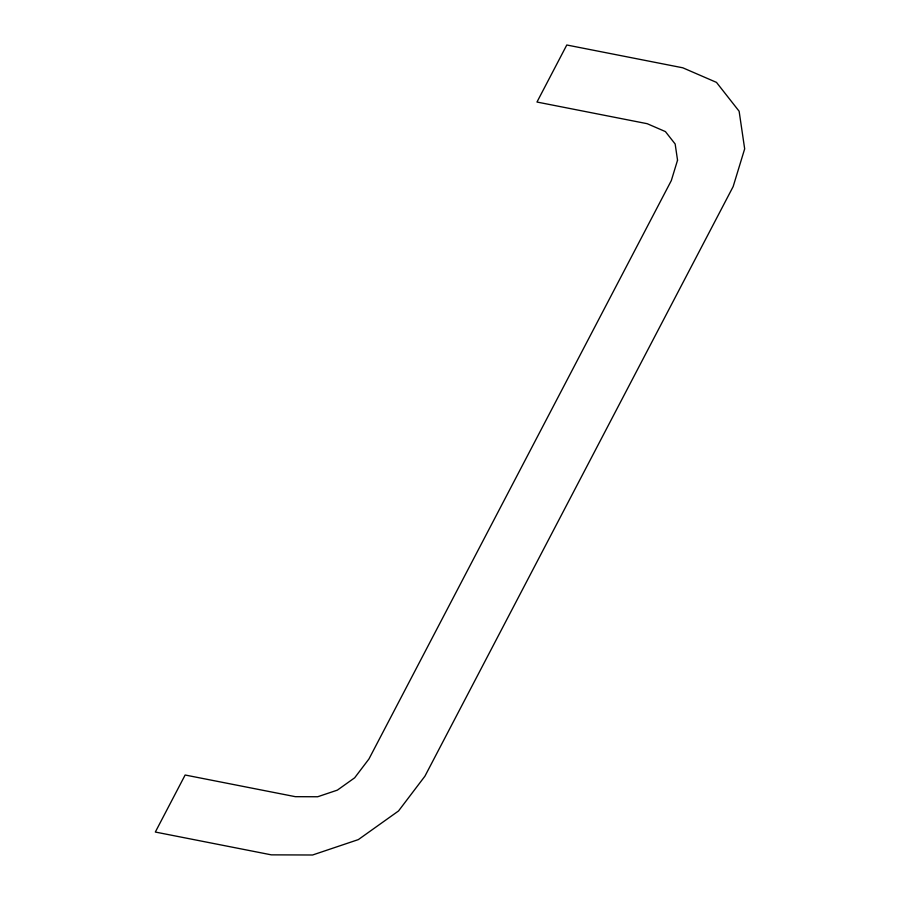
<?xml version="1.0" encoding="UTF-8"?>
<svg xmlns="http://www.w3.org/2000/svg" width="900" height="900" viewBox="0 0 900 900"><rect width="100%" height="100%" fill="white"/><g stroke="black" fill="none" stroke-linecap="round" stroke-linejoin="round"><path stroke-width="1.35" d="M677.543 160.189L671.31 180.596L368.944 758.992L354.656 777.814L337.365 790.133L317.666 796.759L295.358 796.68L185.141 775.012L155.329 832.039L271.35 854.854L312.57 855L358.346 839.599L398.52 810.979L424.924 776.183L733.163 186.559L744.671 148.849L739.125 111.229L716.479 82.384L682.808 67.804L566.786 45L536.974 102.038L647.19 123.694L665.415 131.591L675.158 144L677.543 160.189"/></g></svg>
